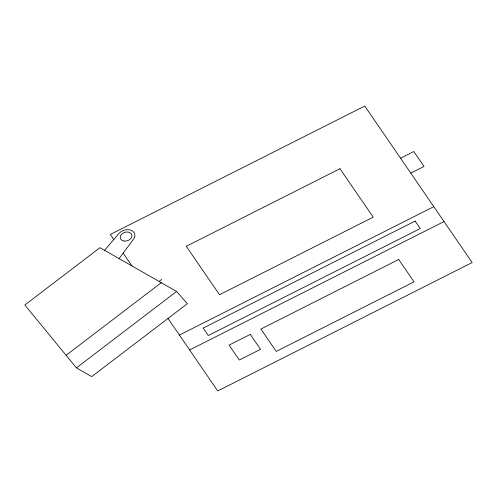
<?xml version="1.0" encoding="UTF-8"?>
<svg xmlns="http://www.w3.org/2000/svg" width="497" height="497" viewBox="0 0 497 497"><rect width="100%" height="100%" fill="white"/><g stroke="black" fill="none" stroke-linecap="round" stroke-linejoin="round"><path stroke-width="0.75" d="M119.112 258.614L133.153 239.647A9.008 6.641 -17.2 0 0 131.332 230.409A9.008 6.641 -17.2 0 0 118.988 233.46L104.5 250.351M159.413 281.196L161.687 279.457M66.101 355.293L161.276 282.694M76.414 367.867L176.597 291.447L187.363 303.667L91.734 376.614L76.414 367.867L24.85 305.003L99.984 247.692L176.597 291.447M400.551 158.208L413.802 151.517L424.028 166.42L410.783 173.111M179.398 335.071L433.794 206.653M189.624 349.975L444.02 221.556M113.813 239.492L110.353 234.454L364.755 106.035L472.15 262.546L217.754 390.965L167.992 318.447M123.169 253.128L131.978 265.963M339.973 168.713L186.276 246.301L219.519 294.746L373.216 217.158L339.973 168.713M415.15 221.078L203.155 328.095L208.268 335.55L420.263 228.533L415.15 221.078M250.295 334.4L229.098 345.104L239.324 360.008L260.521 349.31L250.295 334.4M398.693 259.49L260.894 329.051L276.239 351.41L414.038 281.849L398.693 259.49M124.001 241.064A6.007 4.43 -17.2 0 0 131.873 235.038A6.007 4.43 -17.2 0 0 122.337 233.565A6.007 4.43 -17.2 0 0 124.001 241.064"/></g></svg>
